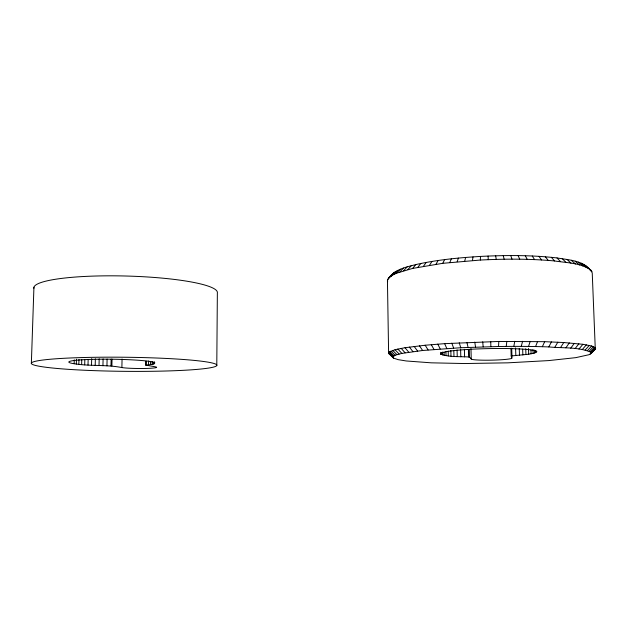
<?xml version="1.0" encoding="UTF-8"?>
<svg xmlns="http://www.w3.org/2000/svg" width="627" height="627" viewBox="0 0 627 627"><rect width="100%" height="100%" fill="white"/><g stroke="black" fill="none" stroke-linecap="round" stroke-linejoin="round"><path stroke-width="0.94" d="M216.785 365.51A92.765 7.046 0.6 0 0 79.668 357.633A92.765 7.046 0.6 0 0 75.71 369.789A92.765 7.046 0.6 0 0 216.785 365.51L217.357 292.934A91.801 14.186 1.5 0 0 125.384 276.005A91.801 14.186 1.5 0 0 33.897 288.255M74.26 359.835L74.151 363.731C89.959 366.372 106.167 364.444 121.881 367.555L122.492 367.657A18.285 1.348 0.5 0 0 145.848 368.441A18.285 1.348 0.5 0 0 155.692 366.873L145.699 365.094L145.77 361.285M145.699 365.094L146.201 365.055L146.271 361.246M146.201 365.055L148.528 364.82L148.599 361.003M148.528 364.82L150.543 364.569L150.59 361.693M150.543 364.569L152.204 364.295L152.251 361.411M152.204 364.295L153.505 364.005L153.537 362.077M153.505 364.005L154.422 363.699L154.454 361.763M121.881 367.555L122.061 359.005M110.979 365.925L111.136 359.114M111.88 365.933L112.037 359.122M99.011 365.619L99.184 358.777M102.938 365.753L103.102 358.918M106.943 365.854L107.099 359.036M84.7 364.843L84.825 360.055M88.007 365.079L88.156 359.349M91.511 365.282L91.683 358.628M95.194 365.463L95.359 358.824M76.329 364.028L76.463 359.193M78.837 364.318L78.971 359.498M81.635 364.593L81.761 359.788M31.35 363.519L33.929 287.244M388.458 278.114L391.483 275.661L396.546 273.192L412.637 268.411L442.725 263.324L480.313 260.048L480.517 256.427C505.997 255.142 531.625 255.032 557.003 257.94C569.269 260.072 585.681 260.55 592.233 272.87L595.289 349.192L591.034 353.518L588.925 354.725L575.884 357.633L548.719 360.588L507.776 362.837L464.513 363.535L431.235 362.829L406.194 360.964L398.09 359.639L393.584 358.111L388.607 352.97L387.439 280.504C392.408 269.837 405.465 267.29 415.819 264.578C437.066 259.805 458.815 257.721 480.517 256.427M392.776 356.998L395.112 355.227L401.844 353.401L422.629 350.485L460.751 347.726L498.543 346.512L498.818 341.449L544.675 341.676L563.767 342.53L582.891 344.301L591.684 345.994L595.478 347.883L595.65 348.534L590.226 354.122M498.543 346.512L506.216 346.417L506.851 341.347M472.452 260.526L473.009 256.89M506.216 346.417L513.795 346.37L514.791 341.3M391.436 276.436L392.471 274.093M464.709 261.098L465.626 257.446M513.795 346.37L521.249 346.378L522.597 341.307M521.249 346.378L528.522 346.441L530.215 341.37M457.146 261.757L458.4 258.089M528.522 346.441L535.568 346.551L537.59 341.496M449.802 262.501L451.385 258.818M498.818 341.449L444.653 343.651L425.161 345.234L405.034 347.711L395.041 349.701L388.881 352.335L388.818 353.589L393.584 358.111M535.568 346.551L542.339 346.707L544.675 341.676M442.725 263.324L444.629 259.617M542.339 346.707L548.797 346.919L551.431 341.911M591.034 353.518L591.159 352.319C578.07 346.676 562.78 348.346 548.797 346.919M554.895 347.178L557.803 342.193M435.953 264.226L438.155 260.495M560.601 347.476L563.767 342.53M429.526 265.19L432.003 261.435M565.891 347.82L569.285 342.906M423.484 266.216L426.219 262.431M570.719 348.204L574.332 343.33M417.841 267.29L420.811 263.481M575.084 348.62L578.87 343.8M578.948 349.074L582.891 344.301M412.637 268.411L415.819 264.578M582.295 349.56L586.37 344.834M407.887 269.571L411.257 265.707M585.132 350.078L589.302 345.399M403.616 270.754L407.15 266.875M587.436 350.611L591.684 345.994M399.83 271.969L403.498 268.058M589.208 351.167L593.503 346.606M396.546 273.192L400.332 269.257M590.446 351.739L594.772 347.233M591.159 352.319L595.478 347.883M393.764 274.43L397.636 270.472M391.483 275.661L395.433 271.679M387.698 279.321L391.718 275.277M389.72 276.891L393.709 272.894M594.404 349.858L595.289 349.192M154.422 363.699L154.791 362.727L151.468 361.732A43.138 3.354 0.7 0 0 92.898 359.334A43.138 3.354 0.7 0 0 74.151 363.731M510.934 348.275L511.185 355.964L528.702 354.224L534.706 353.001L536.83 351.739A48.154 4.17 -1.2 0 0 486.38 348.659A48.154 4.17 -1.2 0 0 440.773 354.216L440.726 352.303M480.313 260.048C505.048 258.794 529.893 258.685 554.566 260.957C566.855 262.932 580.963 262.674 591.308 270.449M440.773 354.216C449.904 357.335 459.983 356.387 469.513 357.006L471.347 359.153A20.385 1.638 -1.2 0 0 492.297 360.141A20.385 1.638 -1.2 0 0 511.883 358.197L511.185 355.964M390.652 354.772L388.818 353.589M583.643 264.32L588.212 268.129M589.388 269.43L592.045 271.648M581.339 263.238L585.837 267.024M578.517 262.196L582.914 265.958M575.186 261.216L579.45 264.955M571.346 260.291L575.453 264.006M585.414 265.433L587.397 267.76M567.027 259.437L570.946 263.128M388.881 352.335L393.074 356.418M389.657 351.692L393.85 355.822M562.239 258.645L565.946 262.321M390.942 351.034L395.112 355.227M392.737 350.368L396.867 354.616M557.003 257.94L560.475 261.6M395.041 349.701L399.109 354.012M397.863 349.035L401.844 353.401M551.352 257.321L554.566 260.957M401.202 348.369L405.066 352.797M405.034 347.711L408.765 352.202M545.318 256.78L548.249 260.409M409.368 347.068L412.934 351.614M414.181 346.433L417.566 351.042M538.938 256.341L541.571 259.954M419.447 345.822L422.629 350.485M532.245 255.996L534.557 259.602M425.161 345.234L428.116 349.952M431.29 344.678L433.986 349.443M525.285 255.753L527.26 259.351M437.795 344.145L440.217 348.965M518.098 255.604L519.728 259.202M444.653 343.651L446.785 348.51M451.816 343.196L453.642 348.103M510.739 255.565L512.016 259.163M459.254 342.781L460.751 347.726M503.254 255.628L504.163 259.225M466.911 342.413L468.079 347.389M387.439 280.504L387.651 281.656M474.749 342.099L475.564 347.099M495.683 255.792L496.223 259.398M482.719 341.825L483.174 346.856M488.088 256.059L488.261 259.672M535.795 350.634L535.873 352.578M534.596 350.093L534.706 353.001M532.966 349.568L533.107 353.416M530.959 349.991L531.1 353.824M528.498 348.502L528.702 354.224M525.739 348.737L525.951 354.6M522.659 349.129L522.863 354.968M519.25 348.526L519.477 355.305M515.574 347.899L515.833 355.627M511.703 348.22L511.953 355.917M511.797 356.136L511.859 358.072M470.963 348.534L471.253 359.028M469.302 349.396L469.513 357.006M468.377 349.388L468.581 356.99M464.388 349.286L464.591 356.904M460.602 349.137L460.798 356.771M457.075 349.913L457.248 356.606M453.823 350.658L453.972 356.41M450.837 350.407L450.985 356.175M448.211 351.089L448.329 355.917M445.93 351.755L446.024 355.627M444.026 352.39L444.096 355.305M442.497 352.037L442.56 354.96M441.408 352.695L441.455 354.6M490.753 341.613L490.847 346.66"/></g></svg>
